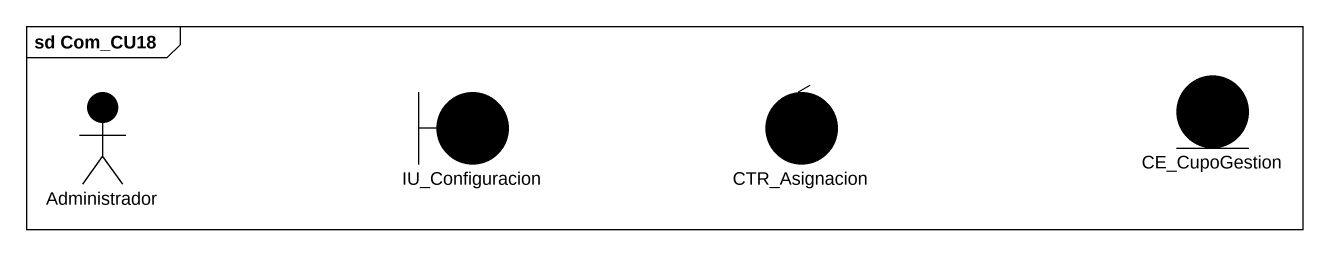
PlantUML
@startuml
mainframe sd Com_CU18
entity CE_CupoGestion #000000
actor Administrador #000000
boundary IU_Configuracion #000000
control CTR_Asignacion #000000
@enduml
